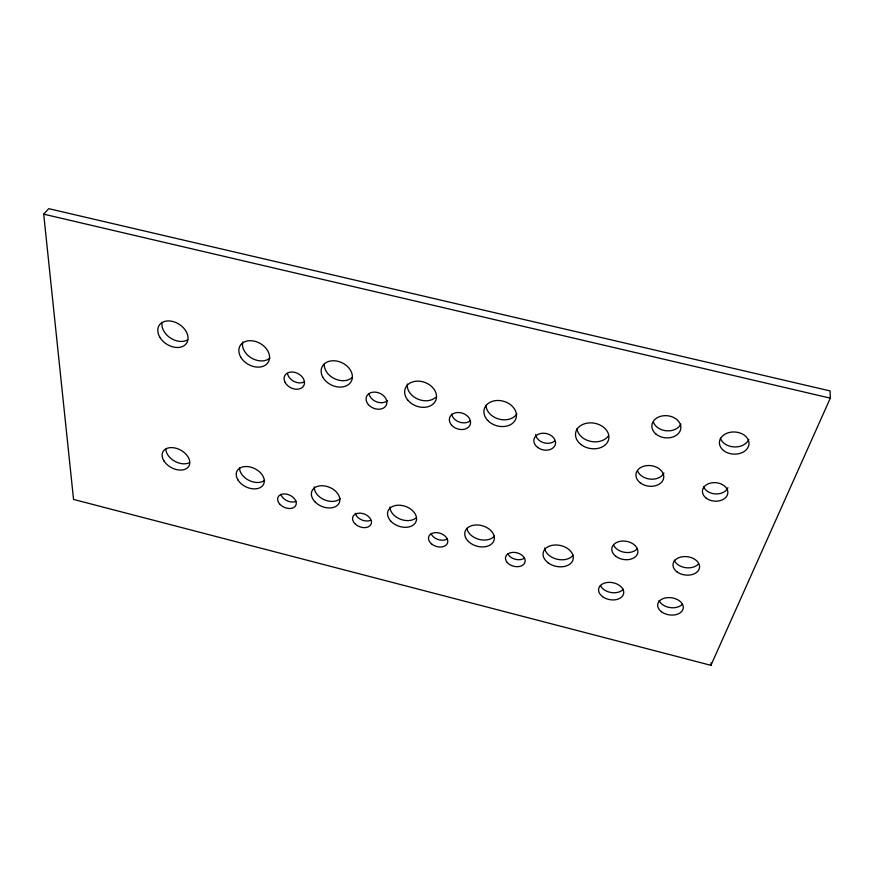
<?xml version="1.0" encoding="UTF-8"?>
<svg xmlns="http://www.w3.org/2000/svg" width="874" height="874" viewBox="0 0 874 874"><rect width="100%" height="100%" fill="white"/><g stroke="black" fill="none" stroke-linecap="round" stroke-linejoin="round"><path stroke-width="1.31" d="M710.933 665.332L830.3 398.151L830.114 390.929L48.758 208.668L43.7 214.163L73.547 499.425L710.933 665.332L711.108 662.874M43.7 214.163L830.3 398.151M748.789 439.349A14.716 11.056 2.8 0 1 734.379 446.942A14.716 11.056 2.8 0 1 720.438 438.289M727.889 487.703A12.673 9.232 4.8 0 1 715.577 493.919A12.673 9.232 4.8 0 1 703.494 486.534M680.857 424.087A14.432 11.067 6 0 1 666.84 430.827A14.432 11.067 6 0 1 653.457 422.229M663.934 473.02A13.897 10.313 7.7 0 1 650.54 479.16A13.897 10.313 7.7 0 1 637.605 470.977M698.446 563.992A13.285 9.21 7.3 0 1 685.314 567.641A13.285 9.21 7.3 0 1 674.258 560.201M637.365 548.632A13.088 9.199 9.7 0 1 624.681 552.346A13.088 9.199 9.7 0 1 613.548 544.917M623.359 589.174A12.64 8.62 10.7 0 1 611.166 592.539A12.64 8.62 10.7 0 1 600.362 585.438M682.354 604.251A12.826 8.631 8.5 0 1 669.746 607.539A12.826 8.631 8.5 0 1 659.018 600.438M187.67 339.833A16.256 11.723 33.3 0 1 170.222 337.845A16.256 11.723 33.3 0 1 162.04 322.517M269.913 358.089A16.202 12.039 29.9 0 1 251.483 358.034A16.202 12.039 29.9 0 1 242.743 342.007M352.539 377.186A16.202 12.312 25.8 0 1 334.633 378.759A16.202 12.312 25.8 0 1 324.254 363.934M435.678 397.331A16.278 12.542 20.9 0 1 417.16 398.806A16.278 12.542 20.9 0 1 407.328 384.014M516.829 413.883A16.442 12.695 16 0 1 498.781 419.05A16.442 12.695 16 0 1 485.977 405.241M608.326 435.995A16.726 12.793 10.5 0 1 590.114 441.25A16.726 12.793 10.5 0 1 577.037 428.424M189.44 462.663A14.738 9.909 28.9 0 1 174.56 461.144A14.738 9.909 28.9 0 1 165.842 449.214M340.15 498.737A14.782 10.302 23.1 0 1 323.85 499.546A14.782 10.302 23.1 0 1 314.29 486.818M415.991 517.987A14.869 10.455 19.7 0 1 399.768 518.97A14.869 10.455 19.7 0 1 390.001 506.942M494.345 536.155A15.022 10.575 16.2 0 1 478.624 539.269A15.022 10.575 16.2 0 1 466.869 528.289M573.115 555.23A15.229 10.652 12.7 0 1 556.76 559.142A15.229 10.652 12.7 0 1 544.666 548.02M264.669 480.361A14.738 10.117 26.2 0 1 248.97 480.383A14.738 10.117 26.2 0 1 239.552 467.896M296.166 501.315A9.723 6.664 24.4 0 1 280.904 494.302M370.62 520.303A9.767 6.774 21.3 0 1 355.314 513.267M447.313 538.952A9.854 6.861 17.9 0 1 431.122 533.708M524.531 558.093A9.975 6.926 14.6 0 1 507.838 553.843M554.542 441.141A10.914 8.303 13.2 0 1 543.027 442.517A10.914 8.303 13.2 0 1 535.631 434.52M470.431 420.667A10.772 8.227 18.2 0 1 459.32 422.087A10.772 8.227 18.2 0 1 451.694 414.068M387.564 400.511A10.696 8.095 23.1 0 1 376.836 401.953A10.696 8.095 23.1 0 1 369.025 393.89M304.054 382.025A10.663 7.942 27.4 0 1 287.557 373.853M159.898 337.32A16.366 11.744 33.1 0 0 186.107 343.853A16.366 11.744 33.1 0 0 172.724 321.468A16.366 11.744 33.1 0 0 159.898 337.32M164.05 461.057A14.825 9.909 28.8 0 0 188.019 467.284A14.825 9.909 28.8 0 0 175.805 448.187A14.825 9.909 28.8 0 0 164.05 461.057M240.645 356.931A16.311 12.05 29.8 0 0 267.236 363.562A16.311 12.05 29.8 0 0 254.738 341.253A16.311 12.05 29.8 0 0 240.645 356.931M314.815 501.654A14.869 10.302 23.1 0 0 339.079 503.14A14.869 10.302 23.1 0 0 322.976 485.758A14.869 10.302 23.1 0 0 314.815 501.654M322.626 376.847A16.311 12.334 25.7 0 0 349.622 383.577A16.311 12.334 25.7 0 0 338.03 361.333A16.311 12.334 25.7 0 0 322.626 376.847M407.95 400.281A16.387 12.564 20.9 0 0 435.339 401.286A16.387 12.564 20.9 0 0 418.471 381.14A16.387 12.564 20.9 0 0 407.95 400.281M390.645 520.97A14.956 10.455 19.7 0 0 415.532 522.576A14.956 10.455 19.7 0 0 399.964 505.238A14.956 10.455 19.7 0 0 390.645 520.97M487.703 420.427A16.551 12.717 16 0 0 515.485 419.662A16.551 12.717 16 0 0 497.35 400.489A16.551 12.717 16 0 0 487.703 420.427M467.557 540.558A15.109 10.575 16.2 0 0 493.067 542.295A15.109 10.575 16.2 0 0 478.056 524.99A15.109 10.575 16.2 0 0 467.557 540.558M580.904 444.462A16.835 12.815 10.6 0 0 608.523 439.906A16.835 12.815 10.6 0 0 587.219 423.125A16.835 12.815 10.6 0 0 580.904 444.462M548.151 562.845A15.328 10.652 12.8 0 0 573.005 559.775A15.328 10.652 12.8 0 0 553.395 545.125A15.328 10.652 12.8 0 0 548.151 562.845M656.166 434.225A14.53 11.089 6.2 0 0 680.387 430.227A14.53 11.089 6.2 0 0 662.536 415.882A14.53 11.089 6.2 0 0 656.166 434.225M640.15 482.743A13.984 10.324 7.9 0 0 663.355 479.302A13.984 10.324 7.9 0 0 646.072 465.7A13.984 10.324 7.9 0 0 640.15 482.743M615.864 556.334A13.165 9.21 9.9 0 0 637.55 553.657A13.165 9.21 9.9 0 0 621.119 541.17A13.165 9.21 9.9 0 0 615.864 556.334M602.557 596.636A12.717 8.62 10.8 0 0 623.424 594.353A12.717 8.62 10.8 0 0 607.474 582.455A12.717 8.62 10.8 0 0 602.557 596.636M723.454 450.427A14.814 11.078 3 0 0 748.406 446.548A14.814 11.078 3 0 0 730.784 432.193A14.814 11.078 3 0 0 723.454 450.427M705.984 497.962A12.749 9.253 5 0 0 727.376 494.968A12.749 9.253 5 0 0 712.07 482.787A12.749 9.253 5 0 0 705.984 497.962M676.826 571.738A13.372 9.221 7.4 0 0 699.124 569.171A13.372 9.221 7.4 0 0 682.878 556.683A13.372 9.221 7.4 0 0 676.826 571.738M661.454 611.756A12.902 8.631 8.6 0 0 682.889 609.571A12.902 8.631 8.6 0 0 667.113 597.674A12.902 8.631 8.6 0 0 661.454 611.756M237.892 479.848A14.825 10.117 26.1 0 0 262.189 486.152A14.825 10.117 26.1 0 0 250.707 467.131A14.825 10.117 26.1 0 0 237.892 479.848M537.586 447.368A10.991 8.314 13.3 0 0 555.372 444.342A10.991 8.314 13.3 0 0 541.148 433.406A10.991 8.314 13.3 0 0 537.586 447.368M451.421 424.917A10.849 8.237 18.2 0 0 469.688 425.649A10.849 8.237 18.2 0 0 458.73 412.517A10.849 8.237 18.2 0 0 451.421 424.917M368.391 404.586A10.761 8.106 23 0 0 386.188 405.317A10.761 8.106 23 0 0 374.88 392.109A10.761 8.106 23 0 0 368.391 404.586M285.044 382.288A10.728 7.942 27.3 0 0 302.666 387.106A10.728 7.942 27.3 0 0 295.161 372.477A10.728 7.942 27.3 0 0 285.044 382.288M280.03 504.385A9.789 6.664 24.4 0 0 295.827 505.336A9.789 6.664 24.4 0 0 284.99 493.952A9.789 6.664 24.4 0 0 280.03 504.385M354.713 523.482A9.832 6.774 21.3 0 0 370.904 524.52A9.832 6.774 21.3 0 0 360.416 513.169A9.832 6.774 21.3 0 0 354.713 523.482M431.548 543.912A9.909 6.861 18 0 0 447.543 542.907A9.909 6.861 18 0 0 435.296 532.637A9.909 6.861 18 0 0 431.548 543.912M507.237 562.495A10.029 6.926 14.6 0 0 524.247 563.697A10.029 6.926 14.6 0 0 514.48 552.401A10.029 6.926 14.6 0 0 507.237 562.495"/></g></svg>
